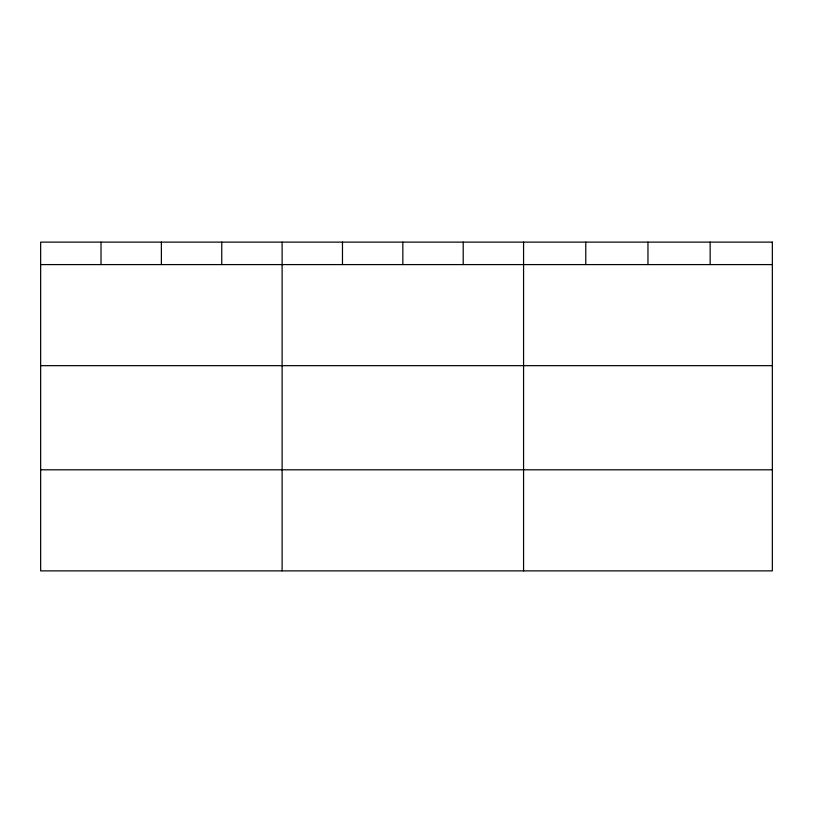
<?xml version="1.0" encoding="UTF-8"?>
<svg xmlns="http://www.w3.org/2000/svg" width="813" height="813" viewBox="0 0 813 813"><rect width="100%" height="100%" fill="white"/><g stroke="black" fill="none" stroke-linecap="round" stroke-linejoin="round"><path stroke-width="1.22" d="M40.65 264.591L772.35 264.591M40.65 365.667L772.35 365.667M40.65 469.802L772.35 469.802M710.156 242.122L710.156 264.591M647.961 242.122L647.961 264.591M585.767 242.122L585.767 264.591M523.572 242.122L523.572 570.878M463.207 242.122L463.207 264.591M402.841 242.122L402.841 264.591M342.476 242.122L342.476 264.591M282.111 242.122L282.111 570.878M221.746 242.122L221.746 264.591M161.381 242.122L161.381 264.591M101.015 242.122L101.015 264.591M772.35 242.122L40.65 242.122L40.65 570.878L772.35 570.878L772.35 242.122"/></g></svg>
